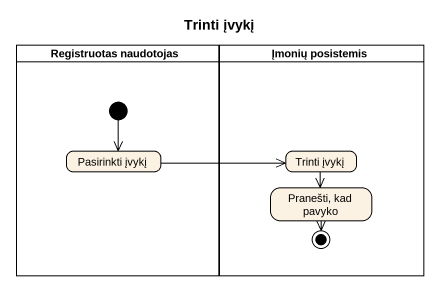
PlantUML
@startuml
title Trinti įvykį
hide empty description
state "Registruotas naudotojas" as Registruotas_naudotojas <<partition>> {
  state "Pasirinkti įvykį" as Pasirinkti_įvykį
  [*] --> Pasirinkti_įvykį
}
state "Įmonių posistemis" as Įmonių_posistemis <<partition>> {
  state "Trinti įvykį" as Trinti_įvykį
  state "Pranešti, kad pavyko" as Pranešti_kad_pavyko
  Pranešti_kad_pavyko --> [*]
}
Pasirinkti_įvykį -right-> Trinti_įvykį
Trinti_įvykį --> Pranešti_kad_pavyko
@enduml
